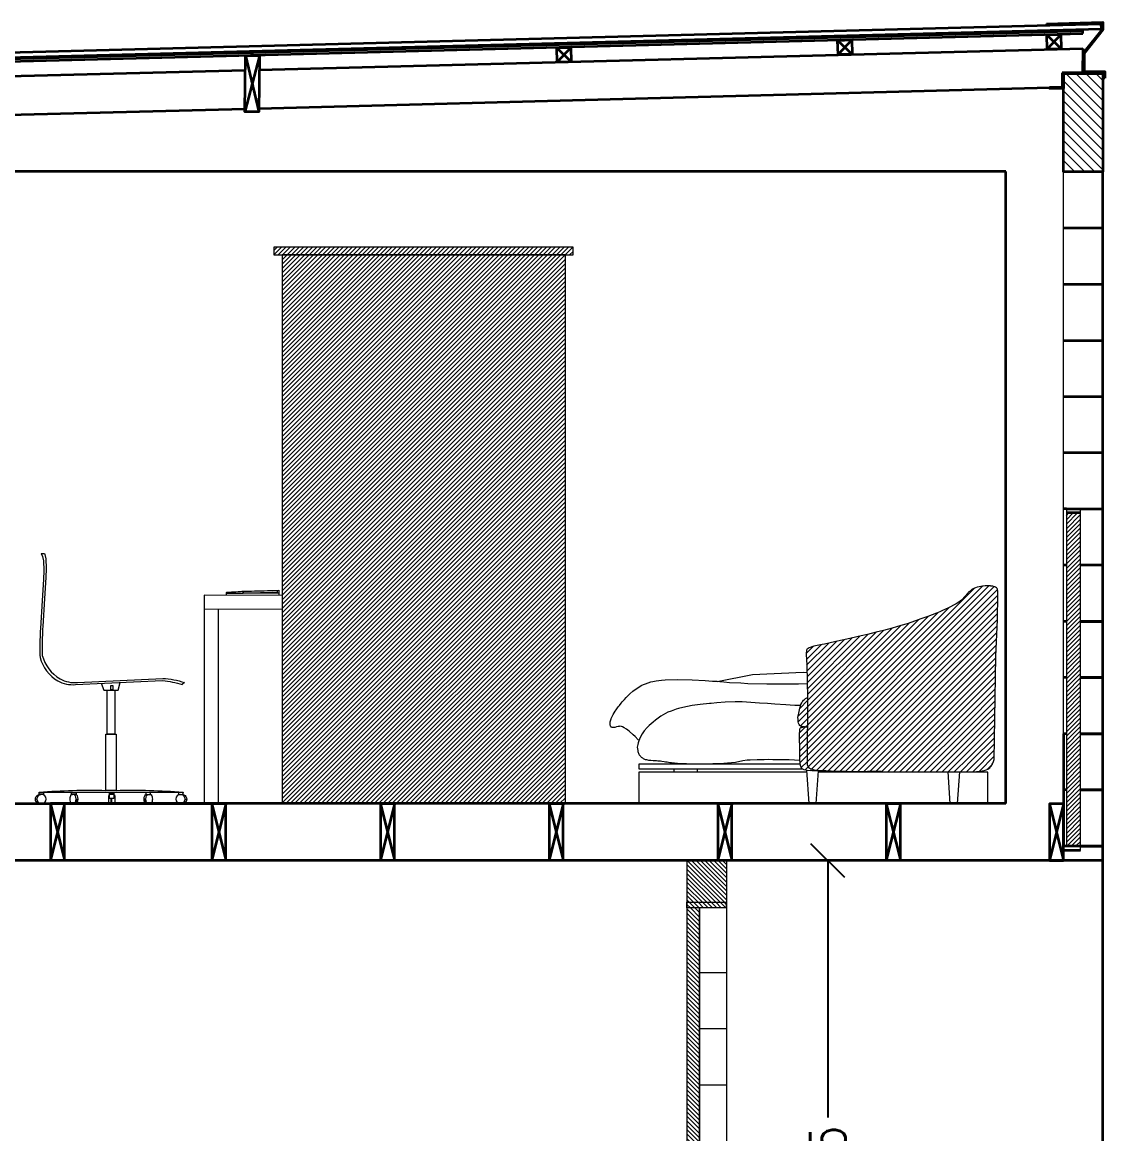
# Model space of a CAD drawing. Header units: metres. Extents: x -90 to 10476, y -9 to 23.
# Drawn here: x -31.748 to -27.895, y 8.623 to 12.58 of the extents above; entities that cross this region are included whole.
import ezdxf

# ---------------------------------------------------------------- set-up
doc = ezdxf.new("R2010")
doc.units = ezdxf.units.M
doc.header["$LTSCALE"] = 5
doc.header["$MEASUREMENT"] = 0
doc.layers.get('0').update_dxf_attribs({"color": 253})
for name, color, linetype, lineweight in [('A-ELEV-MBE1', 7, 'Continuous', 35), ('A-FURN', 253, 'Continuous', 18), ('A-FURN-', 253, 'Continuous', 0), ('A-SECT-MCUT', 7, 'Continuous', 35), ('A-SECT-PATT', 8, 'Continuous', 18)]:
    doc.layers.add(name, color=color, linetype=linetype, lineweight=lineweight)
doc.layers.add('quote', color=3, linetype='Continuous')
doc.styles.add('E-ROMANS', font='romans.shx', dxfattribs={"width": 0.8})
doc.dimstyles.new('E-0100_TICK_12', dxfattribs={"dimscale": 0.001, "dimtxt": 125, "dimasz": 120, "dimexe": 60, "dimexo": 40, "dimgap": 30, "dimtad": 0, "dimzin": 0, "dimdsep": 46, "dimtxsty": 'E-ROMANS', "dimblk": 'OBLIQUE', "dimcen": 60, "dimclrd": 256, "dimclre": 256, "dimclrt": 256, "dimadec": 0, "dimazin": 0, "dimtfac": 1, "dimtmove": 1, "dimatfit": 3, "dimldrblk": 'OPEN90', "dimfxl": 1, "dimtfill": 1, "dimtolj": 1, "dimtzin": 0, "dimlwd": -1, "dimarcsym": 0})
pattern_1 = [(135, (0, -3e-15), (-0.007857724, -0.007857724), [])]

# ---------------------------------------------------------------- blocks, each defined once
blk = doc.blocks.new('A$C12F92421')
for p, q in [((-38.24, 126.55), (-39.68, 126.55)), ((-99.77, 71.22), (-98.8, 70.34)), ((-99.16, 23.23), (-99.16, 24.11)), ((-97.22, 24.11), (-97.22, 23.1)), ((-37.38, 24.11), (-39.32, 24.11)), ((-39.32, 24.11), (-39.32, 23.1)), ((-37.38, 23.23), (-37.38, 24.11)), ((-100.09, 21.25), (-100.71, 21.25)), ((-97.22, 23.28), (-99.16, 23.28)), ((-98.19, 23.28), (-98.76, 23.28)), ((-97.38, 23.28), (-97.95, 23.28)), ((-84.23, 19.22), (-85.01, 19.22)), ((-84.23, 23.28), (-84.8, 23.28)), ((-83.42, 19.22), (-84.23, 19.22)), ((-83.42, 23.28), (-83.98, 23.28)), ((-83.24, 21.25), (-82.43, 21.25)), ((-53.32, 21.25), (-54.13, 21.25)), ((-53.14, 23.28), (-52.57, 23.28)), ((-53.14, 19.22), (-52.32, 19.22)), ((-52.32, 23.28), (-51.76, 23.28)), ((-52.32, 19.22), (-51.54, 19.22)), ((-39.32, 23.28), (-37.38, 23.28)), ((-39.16, 23.28), (-38.59, 23.28)), ((-38.34, 23.28), (-37.78, 23.28)), ((-36.45, 21.25), (-35.83, 21.25))]:
    blk.add_line(p, q)
for points in [[(-39.68, 126.55), (-39.86, 126.21), (-40.25, 124.25), (-40.38, 120.1), (-40.25, 116.35), (-39.7, 107.3), (-38.98, 95.25, -0.008603), (-38.78, 90.46, -0.01359), (-38.79, 82.89, -0.198397), (-46.42, 72.86, -0.083501), (-50.08, 71.47, -0.065658), (-53.93, 71.22), (-90.42, 72.95, 0.081098), (-99.77, 71.22)], [(-38.24, 126.55), (-38.89, 125.34), (-39.27, 123.38), (-39.41, 119.23), (-39.27, 115.48), (-38.72, 106.43), (-38, 94.38, -0.008603), (-37.8, 89.59, -0.01359), (-37.82, 82.02, -0.198397), (-45.44, 71.98, -0.083501), (-49.11, 70.59, -0.065658), (-52.96, 70.34), (-90.38, 72.08, 0.057119), (-98.8, 70.34, 0.028948)]]:
    blk.add_lwpolyline(points, format="xyb")
for points in [[(-64.1, 70.91), (-65.16, 67.98), (-71.29, 67.98), (-72.19, 71.26)], [(-99.16, 23.28), (-98.76, 23.28)], [(-85.2, 23.24), (-85.2, 23.28), (-84.8, 23.28)], [(-69.5, 23.1), (-69.72, 23), (-69.88, 22.35), (-69.88, 20.3), (-69.72, 19.6), (-69.26, 19.38), (-68.83, 19.54), (-68.68, 20.02), (-68.68, 21.5)], [(-67.56, 23.1), (-67.33, 23), (-67.18, 22.35), (-67.17, 20.3), (-67.33, 19.6), (-67.79, 19.38), (-68.22, 19.54), (-68.38, 20.02), (-68.38, 21.5)], [(-51.35, 23.24), (-51.35, 23.28), (-51.76, 23.28)], [(-37.38, 23.28), (-37.78, 23.28)]]:
    blk.add_lwpolyline(points)
for points in [[(-66.6, 67.98), (-69.88, 67.98), (-69.88, 49.03), (-66.6, 49.03)], [(-68.16, 69.98), (-69.1, 69.98), (-69.1, 68.17), (-68.16, 68.17)], [(-66.1, 49.03), (-70.46, 49.03), (-70.46, 24.97), (-66.1, 24.97)], [(-66.1, 49.03), (-66.1, 49.03), (-66.1, 49.11), (-66.1, 49.11)], [(-37.38, 24.27), (-99.16, 24.27), (-99.16, 24.11), (-37.38, 24.11)], [(-85.19, 24.11), (-83.25, 24.11), (-83.25, 23.28), (-85.19, 23.28)], [(-67.57, 24.12), (-69.51, 24.12), (-69.51, 23.29), (-67.57, 23.29)], [(-51.36, 24.11), (-53.3, 24.11), (-53.3, 23.28), (-51.36, 23.28)], [(-67.56, 23.29), (-69.5, 23.29), (-69.5, 21.5), (-67.56, 21.5)]]:
    blk.add_lwpolyline(points, close=True)
for centre in [(-98.06, 21.25), (-38.48, 21.25)]:
    blk.add_circle(centre, 2.03)
for centre, radius, start, end in [((-77.6, -272.33), 297.38, 88.6228, 94.1449), ((-58.95, -272.33), 297.38, 85.8551, 91.3772), ((-98.68, 21.25), 2.03, 81.2448, 278.7552), ((-37.86, 21.25), 2.03, 261.2448, 98.7552)]:
    blk.add_arc(centre, radius, start, end)
for centre, start_param, end_param in [((-85.01, 21.25), 0, 3.141593), ((-84.23, 21.25), 3.141593, 6.283185), ((-83.82, 21.25), 3.141593, 4.712389), ((-83.42, 21.25), 3.141593, 6.283185)]:
    blk.add_ellipse(centre, major_axis=(0, 2.03), ratio=0.488012, start_param=start_param, end_param=end_param)
at = {"extrusion": (0, 0, -1)}
for centre, start_param, end_param in [((-53.14, 21.25), 3.141593, 6.283185), ((-52.73, 21.25), 3.141593, 4.712389), ((-52.32, 21.25), 3.141593, 6.283185), ((-51.54, 21.25), 0, 3.141593)]:
    blk.add_ellipse(centre, major_axis=(0, 2.03), ratio=0.488012, start_param=start_param, end_param=end_param, dxfattribs=at)
blk = doc.blocks.new('A$C23384007')
for points in [[(-30.66, 266.74), (-157.86, 266.74), (-157.86, 263.41), (-30.66, 263.41)], [(-33.9, 263.41), (-154.31, 263.41), (-154.31, 30.26), (-33.9, 30.26)]]:
    blk.add_lwpolyline(points, close=True)
blk = doc.blocks.new('_Oblique')
at = {"color": 0, "linetype": 'ByBlock', "lineweight": -2}
blk.add_line((-0.5, -0.5), (0.5, 0.5), dxfattribs=at)
blk = doc.blocks.new('*D278')
at = {"layer": 'quote', "lineweight": -2, "transparency": 16777216}
for p, q in [((-29.2021, 9.5956), (-28.8209, 9.5956)), ((-29.2021, 7.4472), (-28.8209, 7.4472))]:
    blk.add_line(p, q, dxfattribs=at)
at = {"layer": 'quote', "transparency": 16777216}
for p, q in [((-28.8809, 9.5956), (-28.8809, 8.68)), ((-28.8809, 7.4472), (-28.8809, 8.3628))]:
    blk.add_line(p, q, dxfattribs=at)
at = {"layer": 'quote', "transparency": 16777216, "xscale": 0.12, "yscale": 0.12, "zscale": 0.12}
for p, rotation in [((-28.8809, 9.5956), 90), ((-28.8809, 7.4472), 270)]:
    blk.add_blockref('_Oblique', p, dxfattribs=dict(at, rotation=rotation))
at = {"layer": 'quote', "transparency": 16777216, "insert": (-28.8809, 8.5214), "char_height": 0.125, "attachment_point": 5, "rotation": 90, "style": 'E-ROMANS', "bg_fill": 3, "box_fill_scale": 1.25, "bg_fill_color": 256, "bg_fill_true_color": 13158600, "bg_fill_transparency": 0}
blk.add_mtext('\\A1;215', dxfattribs=at)
blk = doc.blocks.new('_Open90')
at = {"color": 0, "linetype": 'ByBlock', "lineweight": -2}
for p, q in [((-0.5, 0.5), (0, 0)), ((0, 0), (-1, 0)), ((0, 0), (-0.5, -0.5))]:
    blk.add_line(p, q, dxfattribs=at)

msp = doc.modelspace()

# ---------------------------------------------------------------- hatches: boundary and pattern name
at = {"layer": 'A-FURN', "true_color": 0x636466}
h = msp.add_hatch(dxfattribs=at)
h.set_pattern_fill('ANSI31', color=251, scale=0.0035)
h.set_pattern_definition([(45, (0, -3e-15), (-0.007857724, 0.007857724), [])])
h.paths.add_polyline_path([(-29.8148, 11.7515), (-30.8232, 11.7515), (-30.8232, 9.7989), (-29.8148, 9.7989)])
h.paths.add_polyline_path([(-29.7876, 11.7794), (-30.8529, 11.7794), (-30.8529, 11.7515), (-29.7876, 11.7515)])
h = msp.add_hatch(dxfattribs=at)
h.set_pattern_fill('ANSI31', color=251, scale=0.0048)
h.set_pattern_definition([(45, (-0.00109, -0.000904), (-0.010776307, 0.010776307), [])])
h.paths.add_polyline_path([(-28.2832, 10.331), (-28.281, 10.3841), (-28.279, 10.4296), (-28.2774, 10.4672), (-28.2763, 10.4971), (-28.2757, 10.5199), (-28.2755, 10.5368), (-28.2758, 10.5487), (-28.2763, 10.5564), (-28.2772, 10.5612), (-28.2782, 10.5638), (-28.2794, 10.5653), (-28.2807, 10.5665), (-28.282, 10.5675), (-28.2835, 10.5684), (-28.285, 10.5692), (-28.2867, 10.5699), (-28.2885, 10.5706), (-28.2904, 10.5711), (-28.2925, 10.5716), (-28.2947, 10.5721), (-28.2971, 10.5725), (-28.2996, 10.5729), (-28.3022, 10.5731), (-28.3049, 10.5734), (-28.3077, 10.5735), (-28.3106, 10.5736), (-28.3136, 10.5736), (-28.3167, 10.5735), (-28.3198, 10.5734), (-28.3229, 10.5731), (-28.3261, 10.5728), (-28.3293, 10.5724), (-28.3325, 10.572), (-28.3358, 10.5714), (-28.3391, 10.5708), (-28.3423, 10.5702), (-28.3456, 10.5694), (-28.3488, 10.5686), (-28.3519, 10.5677), (-28.355, 10.5667), (-28.358, 10.5656), (-28.3609, 10.5644), (-28.3637, 10.5631), (-28.3664, 10.5617), (-28.3689, 10.5601), (-28.3713, 10.5585), (-28.3736, 10.5567), (-28.3758, 10.5549), (-28.378, 10.5529), (-28.3801, 10.5509), (-28.3821, 10.5487), (-28.3841, 10.5465), (-28.386, 10.5443), (-28.388, 10.542), (-28.3898, 10.5398), (-28.3977, 10.5301), (-28.4024, 10.5251), (-28.4078, 10.5206), (-28.4159, 10.5151), (-28.4246, 10.5099), (-28.4317, 10.506), (-28.4399, 10.5016), (-28.4492, 10.4969), (-28.4597, 10.4918), (-28.4713, 10.4865), (-28.4839, 10.4809), (-28.4976, 10.475), (-28.5124, 10.4691), (-28.5283, 10.463), (-28.5452, 10.4568), (-28.5632, 10.4505), (-28.5823, 10.4441), (-28.6026, 10.4377), (-28.6241, 10.4312), (-28.6468, 10.4247), (-28.6707, 10.4181), (-28.6958, 10.4116), (-28.7217, 10.4051), (-28.7477, 10.3988), (-28.7734, 10.3928), (-28.7981, 10.3871), (-28.8214, 10.3818), (-28.8427, 10.3771), (-28.8615, 10.3731), (-28.8774, 10.3697), (-28.8905, 10.367), (-28.9012, 10.3648), (-28.9098, 10.363), (-28.9167, 10.3616), (-28.9223, 10.3604), (-28.9269, 10.3593), (-28.9308, 10.3583), (-28.9342, 10.3572), (-28.9374, 10.3562), (-28.9403, 10.3551), (-28.9428, 10.354), (-28.9451, 10.3529), (-28.9471, 10.3519), (-28.9489, 10.351), (-28.9504, 10.3502), (-28.9517, 10.3495), (-28.9527, 10.3488), (-28.9536, 10.3482), (-28.9544, 10.3477), (-28.955, 10.3472), (-28.9555, 10.3466), (-28.956, 10.3461), (-28.9564, 10.3454), (-28.9567, 10.3446), (-28.9571, 10.3434), (-28.9574, 10.3416), (-28.9576, 10.3388), (-28.9577, 10.3348), (-28.9577, 10.3293), (-28.9576, 10.322), (-28.9574, 10.3126), (-28.957, 10.301), (-28.9565, 10.2873), (-28.9557, 10.2663), (-28.7842, 10.2574), (-28.6987, 10.2451), (-28.6344, 10.2297), (-28.6262, 10.2226), (-28.6153, 10.222), (-28.6009, 10.2212), (-28.5869, 10.2202), (-28.5732, 10.2191), (-28.5599, 10.2177), (-28.547, 10.2161), (-28.5345, 10.2143), (-28.5224, 10.2122), (-28.5106, 10.2098), (-28.4991, 10.207), (-28.488, 10.2039), (-28.4772, 10.2005), (-28.4667, 10.1966), (-28.4565, 10.1924), (-28.4466, 10.188), (-28.4369, 10.1833), (-28.4274, 10.1783), (-28.4181, 10.1731), (-28.409, 10.1678), (-28.4, 10.1623), (-28.3912, 10.1567), (-28.3826, 10.151), (-28.3743, 10.1452), (-28.3662, 10.1394), (-28.3585, 10.1337), (-28.3512, 10.128), (-28.3443, 10.1223), (-28.3378, 10.1168), (-28.3317, 10.1113), (-28.3261, 10.1059), (-28.3209, 10.1006), (-28.3137, 10.0928), (-28.3055, 10.0826), (-28.2986, 10.0726), (-28.2931, 10.0628), (-28.2888, 10.053), (-28.2883, 10.127), (-28.287, 10.2023), (-28.2852, 10.2704)])
h.paths.add_polyline_path([(-28.5106, 10.2098), (-28.5224, 10.2122), (-28.5345, 10.2143), (-28.547, 10.2161), (-28.5599, 10.2177), (-28.5732, 10.2191), (-28.5869, 10.2202), (-28.6009, 10.2212), (-28.6153, 10.222), (-28.6299, 10.2228), (-28.6447, 10.2234), (-28.6597, 10.224), (-28.6746, 10.2246), (-28.6896, 10.2252), (-28.7044, 10.2258), (-28.7191, 10.2265), (-28.7338, 10.2272), (-28.7486, 10.2279), (-28.7635, 10.2286), (-28.7789, 10.2291), (-28.7947, 10.2295), (-28.811, 10.2297), (-28.8282, 10.2297), (-28.8461, 10.2294), (-28.8648, 10.2289), (-28.8843, 10.2282), (-28.9044, 10.2275), (-28.9252, 10.2267), (-28.9465, 10.226), (-28.9543, 10.2257), (-28.9541, 10.2208), (-28.9536, 10.2031), (-28.9533, 10.1857), (-28.953, 10.1689), (-28.9529, 10.148), (-28.95, 10.148), (-28.9338, 10.1479), (-28.917, 10.1478), (-28.8999, 10.1479), (-28.8825, 10.148), (-28.865, 10.1482), (-28.8474, 10.1483), (-28.8299, 10.1484), (-28.8125, 10.1485), (-28.7953, 10.1485), (-28.7784, 10.1485), (-28.7616, 10.1483), (-28.7451, 10.1482), (-28.729, 10.1479), (-28.7131, 10.1476), (-28.6975, 10.1472), (-28.6822, 10.1467), (-28.6673, 10.1462), (-28.6528, 10.1455), (-28.6385, 10.1447), (-28.6246, 10.1438), (-28.6111, 10.1428), (-28.5979, 10.1416), (-28.585, 10.1403), (-28.5724, 10.1388), (-28.5602, 10.1372), (-28.5483, 10.1354), (-28.5367, 10.1334), (-28.5253, 10.1312), (-28.5141, 10.1288), (-28.5033, 10.1262), (-28.4926, 10.1234), (-28.4821, 10.1203), (-28.4718, 10.1171), (-28.4617, 10.1138), (-28.4518, 10.1105), (-28.4421, 10.1072), (-28.4327, 10.1041), (-28.4234, 10.1012), (-28.4144, 10.0986), (-28.4056, 10.0964), (-28.3971, 10.0944), (-28.3889, 10.0926), (-28.376, 10.0897), (-28.3627, 10.086), (-28.3514, 10.0814), (-28.3418, 10.075), (-28.3353, 10.069), (-28.3312, 10.0648), (-28.3272, 10.0604), (-28.3231, 10.0557), (-28.3189, 10.0508), (-28.3144, 10.0459), (-28.3067, 10.0374), (-28.2992, 10.0283), (-28.2927, 10.0177), (-28.2918, 10.0191), (-28.2904, 10.0214), (-28.2891, 10.024), (-28.2888, 10.0248), (-28.2889, 10.0446), (-28.2888, 10.0525), (-28.2901, 10.0559), (-28.2921, 10.0605), (-28.2944, 10.0652), (-28.2972, 10.0701), (-28.3003, 10.0751), (-28.3037, 10.0801), (-28.3075, 10.0851), (-28.3116, 10.0903), (-28.3161, 10.0954), (-28.3209, 10.1006), (-28.3261, 10.1059), (-28.3317, 10.1113), (-28.3378, 10.1168), (-28.3443, 10.1223), (-28.3512, 10.128), (-28.3585, 10.1337), (-28.3662, 10.1394), (-28.3743, 10.1452), (-28.3826, 10.151), (-28.3912, 10.1567), (-28.4, 10.1623), (-28.409, 10.1678), (-28.4181, 10.1731), (-28.4274, 10.1783), (-28.4369, 10.1833), (-28.4466, 10.188), (-28.4565, 10.1924), (-28.4667, 10.1966), (-28.4772, 10.2005), (-28.488, 10.2039), (-28.4991, 10.207)])
h.paths.add_polyline_path([(-28.6987, 10.2451), (-28.7842, 10.2574), (-28.9557, 10.2663), (-28.9553, 10.2557), (-28.9547, 10.2385), (-28.9543, 10.2257), (-28.9465, 10.226), (-28.9252, 10.2267), (-28.9044, 10.2275), (-28.8843, 10.2282), (-28.8648, 10.2289), (-28.8461, 10.2294), (-28.8282, 10.2297), (-28.811, 10.2297), (-28.7947, 10.2295), (-28.7789, 10.2291), (-28.7635, 10.2286), (-28.7486, 10.2279), (-28.7338, 10.2272), (-28.7191, 10.2265), (-28.7044, 10.2258), (-28.6896, 10.2252), (-28.6746, 10.2246), (-28.6597, 10.224), (-28.6447, 10.2234), (-28.6262, 10.2226), (-28.6344, 10.2297)], flags=17)
h.paths.add_polyline_path([(-28.3231, 10.0557), (-28.3272, 10.0604), (-28.3312, 10.0648), (-28.3353, 10.069), (-28.3395, 10.0729), (-28.344, 10.0765), (-28.3488, 10.0797), (-28.3542, 10.0825), (-28.3601, 10.085), (-28.3666, 10.0871), (-28.3736, 10.089), (-28.381, 10.0908), (-28.3889, 10.0926), (-28.4028, 10.0956), (-28.4144, 10.0986), (-28.4234, 10.1012), (-28.4327, 10.1041), (-28.4421, 10.1072), (-28.4518, 10.1105), (-28.4617, 10.1138), (-28.4718, 10.1171), (-28.4821, 10.1203), (-28.4926, 10.1234), (-28.5033, 10.1262), (-28.5141, 10.1288), (-28.5253, 10.1312), (-28.5367, 10.1334), (-28.5483, 10.1354), (-28.5602, 10.1372), (-28.5724, 10.1388), (-28.585, 10.1403), (-28.5979, 10.1416), (-28.6111, 10.1428), (-28.6246, 10.1438), (-28.6385, 10.1447), (-28.6528, 10.1455), (-28.6673, 10.1462), (-28.6822, 10.1467), (-28.6975, 10.1472), (-28.7131, 10.1476), (-28.729, 10.1479), (-28.7451, 10.1482), (-28.7616, 10.1483), (-28.7784, 10.1485), (-28.7953, 10.1485), (-28.8125, 10.1485), (-28.8299, 10.1484), (-28.8474, 10.1483), (-28.865, 10.1482), (-28.8825, 10.148), (-28.8999, 10.1479), (-28.917, 10.1478), (-28.9338, 10.1479), (-28.9529, 10.148), (-28.953, 10.137), (-28.9531, 10.1215), (-28.9533, 10.1062), (-28.9535, 10.091), (-28.9539, 10.0716), (-28.9541, 10.06), (-28.9544, 10.0441), (-28.9547, 10.028), (-28.9549, 10.0122), (-28.9551, 9.9969), (-28.9552, 9.9824), (-28.9553, 9.9689), (-28.9552, 9.9569), (-28.9549, 9.9465), (-28.9544, 9.938), (-28.9526, 9.9313), (-28.9485, 9.926), (-28.9439, 9.9157), (-28.9317, 9.9156), (-28.9112, 9.9156), (-28.8879, 9.9157), (-28.8564, 9.9147), (-28.8166, 9.9138), (-28.7703, 9.9131), (-28.7194, 9.9125), (-28.6661, 9.9121), (-28.6123, 9.9118), (-28.5603, 9.9115), (-28.5121, 9.9114), (-28.4776, 9.9114), (-28.4775, 9.9113), (-28.4122, 9.9113), (-28.4123, 9.9115), (-28.4069, 9.9115), (-28.3851, 9.9117), (-28.3684, 9.9121), (-28.356, 9.9124), (-28.3468, 9.9129), (-28.34, 9.9136), (-28.3347, 9.9143), (-28.33, 9.9151), (-28.3257, 9.9161), (-28.3219, 9.9171), (-28.3184, 9.9183), (-28.3153, 9.9197), (-28.3124, 9.9211), (-28.3097, 9.9227), (-28.3072, 9.9244), (-28.3049, 9.9263), (-28.3027, 9.9284), (-28.3005, 9.931), (-28.2982, 9.9341), (-28.296, 9.938), (-28.2936, 9.9427), (-28.2912, 9.9483), (-28.2885, 9.9551), (-28.2888, 10.0242), (-28.294, 10.0154), (-28.2941, 10.0158), (-28.2967, 10.0125), (-28.3, 10.0084), (-28.302, 10.006), (-28.3041, 10.0033), (-28.3062, 10.0003), (-28.3085, 9.9969), (-28.3131, 9.9902), (-28.318, 9.9833), (-28.3239, 9.9759), (-28.3306, 9.9698), (-28.3381, 9.9652), (-28.3469, 9.9623), (-28.3575, 9.961), (-28.3673, 9.961), (-28.3745, 9.9613), (-28.3874, 9.9617), (-28.3904, 9.9614), (-28.3822, 9.9616), (-28.3745, 9.9613), (-28.3673, 9.961), (-28.3608, 9.961), (-28.3549, 9.9613), (-28.3496, 9.962), (-28.3447, 9.9631), (-28.3402, 9.9645), (-28.3362, 9.9664), (-28.3324, 9.9687), (-28.3288, 9.9714), (-28.3254, 9.9745), (-28.3222, 9.978), (-28.3192, 9.9817), (-28.3163, 9.9856), (-28.3136, 9.9895), (-28.311, 9.9933), (-28.3058, 10.001), (-28.3013, 10.0068), (-28.2982, 10.0106), (-28.2965, 10.0127), (-28.2948, 10.0148), (-28.2941, 10.0159), (-28.2942, 10.0189), (-28.2956, 10.0224), (-28.2981, 10.0266), (-28.3015, 10.0311), (-28.3055, 10.0359), (-28.3098, 10.0408), (-28.3182, 10.0501)])
h.paths.add_polyline_path([(-28.9533, 10.1062), (-28.9531, 10.1215), (-28.953, 10.137), (-28.9529, 10.148), (-28.9657, 10.1482), (-28.9773, 10.1484), (-28.9778, 10.147), (-28.9787, 10.1445), (-28.9794, 10.1419), (-28.9802, 10.1393), (-28.9809, 10.1365), (-28.9817, 10.1335), (-28.9825, 10.1303), (-28.9833, 10.1269), (-28.9841, 10.1234), (-28.9848, 10.1199), (-28.9855, 10.1164), (-28.9862, 10.113), (-28.9867, 10.1097), (-28.9871, 10.1066), (-28.9873, 10.1038), (-28.9874, 10.1012), (-28.9873, 10.0989), (-28.9872, 10.0966), (-28.987, 10.0945), (-28.9867, 10.0925), (-28.9863, 10.0905), (-28.9858, 10.0885), (-28.9853, 10.0865), (-28.9848, 10.0844), (-28.9841, 10.0824), (-28.9833, 10.0805), (-28.9823, 10.0787), (-28.981, 10.0771), (-28.9795, 10.0756), (-28.9776, 10.0744), (-28.9755, 10.0735), (-28.9731, 10.0727), (-28.9707, 10.0722), (-28.9684, 10.0719), (-28.9663, 10.0717), (-28.9647, 10.0716), (-28.9636, 10.0715), (-28.9632, 10.0715), (-28.9539, 10.0716), (-28.9538, 10.0756), (-28.9535, 10.091)])
h.paths.add_polyline_path([(-28.9544, 10.0441), (-28.9541, 10.06), (-28.9539, 10.0716), (-28.9636, 10.0715), (-28.9647, 10.0715), (-28.9663, 10.0714), (-28.9683, 10.0712), (-28.9705, 10.0709), (-28.9728, 10.0705), (-28.9749, 10.0699), (-28.9768, 10.0691), (-28.9783, 10.068), (-28.9794, 10.0665), (-28.9802, 10.0643), (-28.9808, 10.0613), (-28.9811, 10.0573), (-28.9813, 10.052), (-28.9813, 10.0453), (-28.9813, 10.0369), (-28.9813, 10.0267), (-28.9813, 10.0152), (-28.9812, 10.0028), (-28.9811, 9.9898), (-28.9809, 9.9769), (-28.9805, 9.9645), (-28.9801, 9.9542), (-28.9551, 9.9527), (-28.9552, 9.9569), (-28.9553, 9.9689), (-28.9552, 9.9824), (-28.9551, 9.9969), (-28.9549, 10.0122), (-28.9547, 10.028)])
h.paths.add_polyline_path([(-28.9551, 9.9527), (-28.9801, 9.9542), (-28.9801, 9.9529), (-28.9794, 9.9428), (-28.979, 9.939), (-28.9544, 9.939), (-28.9549, 9.9465)])
h.paths.add_polyline_path([(-28.9526, 9.9313), (-28.9546, 9.939), (-28.979, 9.939), (-28.9785, 9.9344), (-28.9764, 9.9277), (-28.9649, 9.9191), (-28.9349, 9.9191), (-28.9485, 9.926)])
h.paths.add_polyline_path([(-28.953, 10.1689), (-28.9531, 10.1763), (-28.9558, 10.1751), (-28.9604, 10.1722), (-28.9643, 10.1693), (-28.9673, 10.1663), (-28.9698, 10.1633), (-28.9718, 10.1604), (-28.9734, 10.1575), (-28.9747, 10.1548), (-28.9759, 10.1521), (-28.9769, 10.1495), (-28.9773, 10.1484), (-28.9657, 10.1482), (-28.9529, 10.148), (-28.9529, 10.1527)])
h = msp.add_hatch(dxfattribs=at)
h.set_pattern_fill('ANSI31', color=251, scale=0.0035, angle=90)
h.set_pattern_definition(pattern_1)
h.paths.add_polyline_path([(-29.2421, 9.5956), (-29.3828, 9.5956), (-29.3828, 9.4472), (-29.2421, 9.4472)])
h.paths.add_polyline_path([(-29.2421, 7.4472), (-29.3829, 7.4472), (-29.3828, 9.4272), (-29.3378, 9.4272), (-29.3379, 7.4672), (-29.2421, 7.4672)])
h = msp.add_hatch(dxfattribs=at)
h.set_pattern_fill('ANSI31', color=251, scale=0.0035, angle=90)
h.set_pattern_definition(pattern_1)
h.paths.add_polyline_path([(-29.2422, 9.4472), (-29.3828, 9.4472), (-29.3828, 9.4272), (-29.3378, 9.4272), (-29.2422, 9.4272)])
at = {"layer": 'A-SECT-PATT'}
h = msp.add_hatch(dxfattribs=at)
h.set_pattern_fill('ANSI31', color=256, scale=0.2, angle=90, style=0)
h.set_pattern_definition([(135, (-41.889796, 1.858333), (-0.01767767, -0.01767767), [])])
h.paths.add_polyline_path([(-28.0421, 12.3972), (-28.0421, 12.0534), (-27.9021, 12.0534), (-27.9021, 12.3972)])
h.paths.add_polyline_path([(-28.0421, 12.0534), (-28.0421, 12.0472), (-27.9021, 12.0472), (-27.9021, 12.0534)])
h = msp.add_hatch(dxfattribs=at)
h.set_pattern_fill('ANSI31', color=256, scale=0.0035, angle=90, style=0)
h.set_pattern_definition([(45, (-52.196736, -16.357788), (-0.007857724, 0.007857724), [])])
h.paths.add_polyline_path([(-27.9821, 10.8329), (-28.0321, 10.8331), (-28.0321, 9.6481), (-27.9821, 9.6481)])

# ---------------------------------------------------------------- linework, layer by layer
at = {"layer": 'A-ELEV-MBE1'}
for p, q in [((-33.9595, 12.4163), (-27.909, 12.5735)), ((-33.9591, 12.3983), (-27.9086, 12.5555)), ((-28.1031, 12.574), (-28.1031, 12.571)), ((-27.909, 12.5735), (-27.9086, 12.5555)), ((-30.9042, 12.4097), (-27.9736, 12.4857)), ((-32.4498, 12.3707), (-30.9543, 12.4095)), ((-27.9745, 12.399), (-28.0474, 12.399)), ((-28.0474, 12.399), (-28.0471, 12.349)), ((-28.0421, 12.3937), (-28.0451, 12.3937)), ((-30.9054, 12.273), (-28.0471, 12.349)), ((-28.0921, 12.3467), (-28.0921, 12.3437)), ((-27.8955, 12.3807), (-27.8985, 12.3807)), ((-32.4462, 12.233), (-30.9554, 12.2717)), ((-31.6475, 12.048), (-32.4475, 12.048)), ((-28.2475, 12.048), (-31.6475, 12.048)), ((-27.9021, 12.0472), (-28.0421, 12.0472)), ((-27.9021, 7.4505), (-27.9021, 12.047)), ((-27.9021, 11.8472), (-28.0421, 11.8472)), ((-28.0421, 11.6472), (-27.9021, 11.6472)), ((-28.0421, 11.4472), (-27.9021, 11.4472)), ((-28.0421, 11.2472), (-27.9021, 11.2472)), ((-27.9021, 11.0472), (-28.0421, 11.0472)), ((-28.0321, 10.8471), (-28.0421, 10.8471)), ((-28.0321, 10.8471), (-27.9021, 10.8471)), ((-27.9821, 10.8329), (-28.0321, 10.8329)), ((-28.0321, 10.6471), (-28.0421, 10.6471)), ((-27.9021, 10.6472), (-27.9821, 10.6472)), ((-28.0321, 10.4471), (-28.0421, 10.4471)), ((-27.9821, 10.4472), (-27.9021, 10.4472)), ((-27.9021, 10.4472), (-27.9821, 10.4472)), ((-28.0321, 10.2471), (-28.0421, 10.2471)), ((-27.9821, 10.2472), (-27.9021, 10.2472)), ((-27.9021, 10.2472), (-27.9821, 10.2472)), ((-28.0421, 10.0472), (-28.0421, 9.8472)), ((-28.0321, 10.0472), (-28.0421, 10.0472)), ((-27.9021, 10.0472), (-27.9821, 10.0472)), ((-27.9821, 10.0472), (-27.9021, 10.0472)), ((-28.0421, 9.8472), (-28.0421, 9.6472)), ((-28.0321, 9.8472), (-28.0421, 9.8472)), ((-27.9821, 9.8472), (-27.9021, 9.8472)), ((-27.9021, 9.8472), (-27.9821, 9.8472)), ((-31.6475, 9.7972), (-32.3975, 9.7972)), ((-31.6478, 9.7985), (-31.0478, 9.7985)), ((-28.2475, 9.7985), (-31.6475, 9.7985)), ((-28.0321, 9.6472), (-28.0421, 9.6472)), ((-27.9821, 9.6322), (-28.0421, 9.6322)), ((-27.9821, 9.6472), (-28.0321, 9.6472)), ((-27.9021, 9.6472), (-27.9821, 9.6472)), ((-27.9821, 9.6472), (-27.9021, 9.6472)), ((-27.9021, 9.5956), (-33.9424, 9.5956)), ((-28.0421, 9.5956), (-28.0421, 9.5956))]:
    msp.add_line(p, q, dxfattribs=at)
for points in [[(-28.1031, 12.574), (-27.9022, 12.5796), (-27.9022, 12.5524), (-27.9689, 12.468), (-27.9689, 12.4037), (-27.8955, 12.4037), (-27.8955, 12.3807)], [(-28.1031, 12.571), (-27.9052, 12.5765), (-27.9052, 12.5534), (-27.9719, 12.469), (-27.9719, 12.4007), (-27.8985, 12.4007), (-27.8985, 12.3807)], [(-27.9736, 12.4857), (-27.9745, 12.399)], [(-28.0421, 12.3937), (-28.0421, 12.3437), (-28.0921, 12.3437), (-28.0921, 12.3437)], [(-28.0451, 12.3937), (-28.0451, 12.3467), (-28.0921, 12.3467)], [(-28.2475, 9.7985), (-28.2475, 12.048)]]:
    msp.add_lwpolyline(points, dxfattribs=at)
at = {"layer": 'A-FURN'}
for p, q in [((-28.0421, 10.0472), (-28.0421, 12.0472)), ((-28.0321, 10.8471), (-28.0321, 9.6472)), ((-27.9821, 9.6322), (-27.9821, 10.8471)), ((-28.3637, 10.5631), (-28.367, 10.5611)), ((-28.3609, 10.5644), (-28.3637, 10.5631)), ((-28.3589, 10.5653), (-28.3609, 10.5644)), ((-28.355, 10.5667), (-28.3589, 10.5653)), ((-28.3492, 10.5686), (-28.355, 10.5667)), ((-28.3423, 10.5702), (-28.3492, 10.5686)), ((-28.3309, 10.5722), (-28.3423, 10.5702)), ((-28.3277, 10.5726), (-28.3309, 10.5722)), ((-28.3213, 10.5733), (-28.3277, 10.5726)), ((-28.3198, 10.5734), (-28.3213, 10.5733)), ((-28.3167, 10.5735), (-28.3198, 10.5734)), ((-28.3121, 10.5736), (-28.3167, 10.5735)), ((-28.3077, 10.5735), (-28.3121, 10.5736)), ((-28.3022, 10.5731), (-28.3077, 10.5735)), ((-28.3009, 10.573), (-28.3022, 10.5731)), ((-28.2983, 10.5727), (-28.3009, 10.573)), ((-28.2936, 10.5719), (-28.2983, 10.5727)), ((-28.2915, 10.5714), (-28.2936, 10.5719)), ((-28.2885, 10.5706), (-28.2915, 10.5714)), ((-28.2867, 10.5699), (-28.2885, 10.5706)), ((-28.2843, 10.5688), (-28.2867, 10.5699)), ((-28.2813, 10.567), (-28.2843, 10.5688)), ((-28.28, 10.5659), (-28.2813, 10.567)), ((-28.2785, 10.5645), (-28.28, 10.5659)), ((-28.2772, 10.5612), (-28.2785, 10.5645)), ((-31.1, 10.54), (-31.1, 9.8)), ((-28.4025, 10.5252), (-28.405, 10.5229)), ((-28.3993, 10.5284), (-28.4025, 10.5252)), ((-28.3965, 10.5317), (-28.3993, 10.5284)), ((-28.3942, 10.5343), (-28.3965, 10.5317)), ((-28.3918, 10.5373), (-28.3942, 10.5343)), ((-28.3889, 10.5408), (-28.3918, 10.5373)), ((-28.387, 10.5433), (-28.3889, 10.5408)), ((-28.3841, 10.5465), (-28.387, 10.5433)), ((-28.3831, 10.5476), (-28.3841, 10.5465)), ((-28.3817, 10.5494), (-28.3831, 10.5476)), ((-28.3805, 10.5506), (-28.3817, 10.5494)), ((-28.379, 10.5519), (-28.3805, 10.5506)), ((-28.375, 10.5552), (-28.379, 10.5519)), ((-28.3691, 10.5601), (-28.375, 10.5552)), ((-28.367, 10.5611), (-28.3691, 10.5601)), ((-28.2777, 10.4534), (-28.2756, 10.5427)), ((-28.2764, 10.5533), (-28.2772, 10.5612)), ((-28.2756, 10.5427), (-28.2764, 10.5533)), ((-31.05, 10.49), (-31.05, 9.8)), ((-28.4728, 10.4853), (-28.4819, 10.4814)), ((-28.4545, 10.4944), (-28.4728, 10.4853)), ((-28.4446, 10.4993), (-28.4545, 10.4944)), ((-28.4337, 10.5046), (-28.4446, 10.4993)), ((-28.4246, 10.5099), (-28.4337, 10.5046)), ((-28.4187, 10.5134), (-28.4246, 10.5099)), ((-28.4137, 10.5165), (-28.4187, 10.5134)), ((-28.4097, 10.5193), (-28.4137, 10.5165)), ((-28.405, 10.5229), (-28.4097, 10.5193)), ((-28.5503, 10.4556), (-28.5823, 10.4441)), ((-28.5248, 10.4645), (-28.5503, 10.4556)), ((-28.4941, 10.4763), (-28.5248, 10.4645)), ((-28.4819, 10.4814), (-28.4941, 10.4763)), ((-28.2835, 10.3226), (-28.2777, 10.4534)), ((-31.1, 10.43), (-31.1, 10.42)), ((-28.7088, 10.4083), (-28.7395, 10.4005)), ((-28.6833, 10.4148), (-28.7088, 10.4083)), ((-28.6515, 10.423), (-28.6833, 10.4148)), ((-28.6214, 10.4321), (-28.6515, 10.423)), ((-28.5989, 10.4389), (-28.6214, 10.4321)), ((-28.5823, 10.4441), (-28.5989, 10.4389)), ((-28.8924, 10.3665), (-28.9012, 10.3648)), ((-28.8774, 10.3697), (-28.8924, 10.3665)), ((-28.8524, 10.3751), (-28.8774, 10.3697)), ((-28.8239, 10.3813), (-28.8524, 10.3751)), ((-28.7981, 10.3871), (-28.8239, 10.3813)), ((-28.7626, 10.3953), (-28.7981, 10.3871)), ((-28.7395, 10.4005), (-28.7626, 10.3953)), ((-28.9576, 10.3368), (-28.9577, 10.3303)), ((-28.9577, 10.3303), (-28.9562, 10.2914)), ((-28.9574, 10.3416), (-28.9576, 10.3368)), ((-28.9571, 10.3434), (-28.9574, 10.3416)), ((-28.9567, 10.3446), (-28.9571, 10.3434)), ((-28.9555, 10.3466), (-28.9567, 10.3446)), ((-28.9544, 10.3477), (-28.9555, 10.3466)), ((-28.9471, 10.3524), (-28.9544, 10.3477)), ((-28.9308, 10.3583), (-28.9471, 10.3524)), ((-28.9133, 10.3623), (-28.9308, 10.3583)), ((-28.9012, 10.3648), (-28.9133, 10.3623)), ((-28.9562, 10.2914), (-28.9531, 10.1763)), ((-28.2885, 9.9551), (-28.2835, 10.3226)), ((-29.2749, 10.2332), (-29.1488, 10.2583)), ((-29.1488, 10.2583), (-28.9682, 10.266)), ((-28.9682, 10.266), (-28.9546, 10.2653)), ((-29.5752, 10.1982), (-29.5634, 10.2072)), ((-29.5634, 10.2072), (-29.5541, 10.213)), ((-29.5541, 10.213), (-29.5447, 10.2189)), ((-29.5447, 10.2189), (-29.5366, 10.2224)), ((-29.5366, 10.2224), (-29.5304, 10.2251)), ((-29.5304, 10.2251), (-29.5199, 10.2284)), ((-29.5199, 10.2284), (-29.5111, 10.2317)), ((-29.5111, 10.2317), (-29.5043, 10.2334)), ((-29.5043, 10.2334), (-29.4922, 10.2353)), ((-29.4922, 10.2353), (-29.4828, 10.2371)), ((-29.4828, 10.2371), (-29.4726, 10.2382)), ((-29.4726, 10.2382), (-29.4593, 10.2393)), ((-29.4593, 10.2393), (-29.4151, 10.2402)), ((-29.4151, 10.2402), (-29.364, 10.2389)), ((-29.364, 10.2389), (-29.3174, 10.2363)), ((-29.3174, 10.2363), (-29.2914, 10.2348)), ((-29.2914, 10.2348), (-29.2749, 10.2338)), ((-29.2749, 10.2338), (-29.2647, 10.2329)), ((-29.2647, 10.2329), (-29.2508, 10.2316)), ((-29.2508, 10.2316), (-29.2311, 10.2299)), ((-29.2311, 10.2299), (-29.1908, 10.2278)), ((-29.1908, 10.2278), (-29.1661, 10.2263)), ((-29.1661, 10.2263), (-29.0977, 10.2244)), ((-29.0977, 10.2244), (-28.9859, 10.2244)), ((-28.9859, 10.2244), (-28.9532, 10.2255)), ((-29.6125, 10.161), (-29.605, 10.1693)), ((-29.605, 10.1693), (-29.5992, 10.1757)), ((-29.5992, 10.1757), (-29.5954, 10.18)), ((-29.5954, 10.18), (-29.585, 10.1898)), ((-29.585, 10.1898), (-29.5752, 10.1982)), ((-28.9673, 10.1663), (-28.9643, 10.1693)), ((-28.9643, 10.1693), (-28.9604, 10.1722)), ((-28.9604, 10.1722), (-28.9576, 10.1739)), ((-28.9576, 10.1739), (-28.9558, 10.1751)), ((-28.9558, 10.1751), (-28.9531, 10.1763)), ((-28.9531, 10.1763), (-28.955, 9.9517)), ((-29.6377, 10.1275), (-29.6345, 10.1323)), ((-29.6345, 10.1323), (-29.6318, 10.1362)), ((-29.6318, 10.1362), (-29.6273, 10.1429)), ((-29.6273, 10.1429), (-29.6229, 10.148)), ((-29.6229, 10.148), (-29.6166, 10.1561)), ((-29.6166, 10.1561), (-29.6125, 10.161)), ((-29.4382, 10.1281), (-29.4503, 10.1238)), ((-29.421, 10.1341), (-29.4382, 10.1281)), ((-29.4118, 10.1369), (-29.421, 10.1341)), ((-29.3971, 10.1405), (-29.4118, 10.1369)), ((-29.3639, 10.1476), (-29.3971, 10.1405)), ((-29.3347, 10.151), (-29.3639, 10.1476)), ((-29.3024, 10.1548), (-29.3347, 10.151)), ((-29.2959, 10.1554), (-29.3024, 10.1548)), ((-29.2765, 10.1573), (-29.2959, 10.1554)), ((-29.246, 10.1596), (-29.2765, 10.1573)), ((-29.2111, 10.161), (-29.246, 10.1596)), ((-29.1858, 10.1607), (-29.2111, 10.161)), ((-29.155, 10.1589), (-29.1858, 10.1607)), ((-29.1241, 10.1566), (-29.155, 10.1589)), ((-29.0959, 10.1544), (-29.1241, 10.1566)), ((-29.0701, 10.1526), (-29.0959, 10.1544)), ((-29.0309, 10.1497), (-29.0701, 10.1526)), ((-29.0154, 10.149), (-29.0309, 10.1497)), ((-28.9981, 10.1482), (-29.0154, 10.149)), ((-28.9851, 10.1478), (-28.9981, 10.1482)), ((-28.9768, 10.1476), (-28.9851, 10.1478)), ((-28.9832, 10.1261), (-28.9806, 10.1379)), ((-28.9806, 10.1379), (-28.9782, 10.1458)), ((-28.9782, 10.1458), (-28.9767, 10.151)), ((-28.9767, 10.151), (-28.9734, 10.1575)), ((-28.9734, 10.1575), (-28.9718, 10.1604)), ((-28.9718, 10.1604), (-28.9698, 10.1633)), ((-28.9698, 10.1633), (-28.9673, 10.1663)), ((-29.6556, 10.0865), (-29.6551, 10.09)), ((-29.6551, 10.09), (-29.6542, 10.0937)), ((-29.6542, 10.0937), (-29.6536, 10.0966)), ((-29.6536, 10.0966), (-29.6522, 10.0999)), ((-29.6522, 10.0999), (-29.6514, 10.1019)), ((-29.6514, 10.1019), (-29.6496, 10.1064)), ((-29.6496, 10.1064), (-29.6471, 10.1115)), ((-29.6471, 10.1115), (-29.6448, 10.1162)), ((-29.6448, 10.1162), (-29.6413, 10.1219)), ((-29.6413, 10.1219), (-29.6377, 10.1275)), ((-29.5028, 10.0888), (-29.5165, 10.0765)), ((-29.494, 10.0959), (-29.5028, 10.0888)), ((-29.4846, 10.1028), (-29.494, 10.0959)), ((-29.4748, 10.1093), (-29.4846, 10.1028)), ((-29.4503, 10.1238), (-29.4748, 10.1093)), ((-28.9872, 10.1044), (-28.9864, 10.1113)), ((-28.9871, 10.0995), (-28.9872, 10.1044)), ((-28.9871, 10.0953), (-28.9871, 10.0995)), ((-28.986, 10.0895), (-28.9871, 10.0953)), ((-28.9864, 10.1113), (-28.9845, 10.1204)), ((-28.9851, 10.0854), (-28.986, 10.0895)), ((-28.9845, 10.1204), (-28.9832, 10.1261)), ((-29.6559, 10.0834), (-29.6556, 10.0865)), ((-29.6558, 10.0809), (-29.6559, 10.0834)), ((-29.6557, 10.0805), (-29.6558, 10.0809)), ((-29.6553, 10.0779), (-29.6557, 10.0805)), ((-29.6547, 10.0757), (-29.6553, 10.0779)), ((-29.6538, 10.0738), (-29.6547, 10.0757)), ((-29.6526, 10.0722), (-29.6538, 10.0738)), ((-29.6514, 10.071), (-29.6526, 10.0722)), ((-29.6497, 10.07), (-29.6514, 10.071)), ((-29.648, 10.0694), (-29.6497, 10.07)), ((-29.6461, 10.0691), (-29.648, 10.0694)), ((-29.644, 10.0691), (-29.6461, 10.0691)), ((-29.6416, 10.0693), (-29.644, 10.0691)), ((-29.639, 10.0698), (-29.6416, 10.0693)), ((-29.633, 10.0713), (-29.639, 10.0698)), ((-29.6276, 10.0728), (-29.633, 10.0713)), ((-29.6234, 10.0735), (-29.6276, 10.0728)), ((-29.6211, 10.0737), (-29.6234, 10.0735)), ((-29.6153, 10.0729), (-29.6211, 10.0737)), ((-29.6211, 10.0737), (-29.6211, 10.0737)), ((-29.6117, 10.0715), (-29.6153, 10.0729)), ((-29.6057, 10.0685), (-29.6117, 10.0715)), ((-29.5976, 10.0638), (-29.6057, 10.0685)), ((-29.5874, 10.0561), (-29.5976, 10.0638)), ((-29.5732, 10.0434), (-29.5874, 10.0561)), ((-29.5346, 10.0578), (-29.5418, 10.0463)), ((-29.5238, 10.0689), (-29.5346, 10.0578)), ((-29.5165, 10.0765), (-29.5238, 10.0689)), ((-28.9833, 10.0805), (-28.9851, 10.0854)), ((-28.981, 10.0771), (-28.9833, 10.0805)), ((-28.9813, 10.0486), (-28.9811, 10.0564)), ((-28.9807, 9.9787), (-28.9813, 10.0486)), ((-28.9811, 10.0564), (-28.9808, 10.0613)), ((-28.9795, 10.0752), (-28.981, 10.0771)), ((-28.9808, 10.0613), (-28.9802, 10.0643)), ((-28.9802, 10.0643), (-28.9794, 10.0665)), ((-28.9776, 10.0744), (-28.9795, 10.0752)), ((-28.9794, 10.0665), (-28.9783, 10.068)), ((-28.9783, 10.068), (-28.9768, 10.0691)), ((-28.9755, 10.0735), (-28.9776, 10.0744)), ((-28.9768, 10.0691), (-28.9749, 10.0699)), ((-28.9731, 10.0727), (-28.9755, 10.0735)), ((-28.9749, 10.0699), (-28.9728, 10.0705)), ((-28.9719, 10.0725), (-28.9731, 10.0727)), ((-28.9728, 10.0705), (-28.9705, 10.0709)), ((-28.9695, 10.0721), (-28.9719, 10.0725)), ((-28.9705, 10.0709), (-28.9673, 10.0713)), ((-28.9663, 10.0717), (-28.9695, 10.0721)), ((-28.9673, 10.0713), (-28.9647, 10.0716)), ((-28.9634, 10.0715), (-28.9663, 10.0717)), ((-28.9647, 10.0716), (-28.9585, 10.0716)), ((-28.9585, 10.0716), (-28.9539, 10.0715)), ((-29.5669, 10.0371), (-29.5732, 10.0434)), ((-29.5559, 10.026), (-29.5669, 10.0371)), ((-29.556, 10.0152), (-29.5574, 10.0085)), ((-29.5501, 10.0316), (-29.556, 10.0152)), ((-29.5531, 10.0245), (-29.5559, 10.026)), ((-29.5418, 10.0463), (-29.5501, 10.0316)), ((-29.5574, 10.0085), (-29.5592, 9.9999)), ((-29.5592, 9.9999), (-29.5575, 9.9881)), ((-29.5575, 9.9881), (-29.557, 9.9855)), ((-29.557, 9.9855), (-29.5567, 9.9844)), ((-29.5567, 9.9844), (-29.5555, 9.9801)), ((-29.5555, 9.9801), (-29.5546, 9.9777)), ((-29.5546, 9.9777), (-29.5533, 9.9749)), ((-29.5533, 9.9749), (-29.5523, 9.9727)), ((-29.5523, 9.9727), (-29.5509, 9.9709)), ((-29.5509, 9.9709), (-29.5504, 9.9702)), ((-29.5504, 9.9702), (-29.548, 9.9672)), ((-28.9806, 9.9725), (-28.9807, 9.9787)), ((-28.9801, 9.9539), (-28.9806, 9.9725)), ((-29.548, 9.9672), (-29.5467, 9.9656)), ((-29.5467, 9.9656), (-29.5447, 9.964)), ((-29.5447, 9.964), (-29.5405, 9.9609)), ((-29.5405, 9.9609), (-29.5386, 9.9596)), ((-29.5386, 9.9596), (-29.5356, 9.9583)), ((-29.5356, 9.9583), (-29.5312, 9.9561)), ((-29.5312, 9.9561), (-29.5257, 9.955)), ((-29.5257, 9.955), (-29.5193, 9.9537)), ((-29.5193, 9.9537), (-29.5157, 9.9533)), ((-29.5157, 9.9533), (-29.5143, 9.9531)), ((-29.5143, 9.9531), (-29.5104, 9.9527)), ((-29.5104, 9.9527), (-29.5024, 9.9521)), ((-29.5024, 9.9521), (-29.4944, 9.9515)), ((-29.4944, 9.9515), (-29.4904, 9.9514)), ((-29.4904, 9.9514), (-29.4857, 9.9511)), ((-29.4857, 9.9511), (-29.4813, 9.9508)), ((-29.4813, 9.9508), (-29.4763, 9.9504)), ((-29.4763, 9.9504), (-29.4715, 9.9497)), ((-29.4715, 9.9497), (-29.4638, 9.9485)), ((-29.4638, 9.9485), (-29.4584, 9.9476)), ((-29.4584, 9.9476), (-29.4531, 9.9467)), ((-29.4531, 9.9467), (-29.4484, 9.9459)), ((-29.4484, 9.9459), (-29.4434, 9.9451)), ((-29.4434, 9.9451), (-29.4377, 9.9444)), ((-29.4377, 9.9444), (-29.4326, 9.9438)), ((-29.4326, 9.9438), (-29.427, 9.9433)), ((-29.427, 9.9433), (-29.4204, 9.9428)), ((-29.4204, 9.9428), (-29.4155, 9.9422)), ((-29.4155, 9.9422), (-29.4075, 9.9418)), ((-29.4075, 9.9418), (-29.4007, 9.9414)), ((-29.4007, 9.9414), (-29.3939, 9.9411)), ((-29.3939, 9.9411), (-29.3836, 9.9408)), ((-29.3836, 9.9408), (-29.3725, 9.9405)), ((-29.3725, 9.9405), (-29.3384, 9.9403)), ((-29.3384, 9.9403), (-29.3078, 9.9406)), ((-29.3078, 9.9406), (-29.2906, 9.9408)), ((-29.2906, 9.9408), (-29.2651, 9.9411)), ((-29.2651, 9.9411), (-29.2378, 9.9432)), ((-29.2378, 9.9432), (-29.209, 9.9466)), ((-29.209, 9.9466), (-29.1837, 9.9517)), ((-29.1837, 9.9517), (-29.1685, 9.9539)), ((-29.1685, 9.9539), (-29.1574, 9.9549)), ((-29.1574, 9.9549), (-29.1326, 9.9559)), ((-29.1326, 9.9559), (-29.1078, 9.9561)), ((-29.1078, 9.9561), (-29.0924, 9.9562)), ((-29.0924, 9.9562), (-29.0769, 9.9561)), ((-29.0769, 9.9561), (-29.0403, 9.9557)), ((-29.0403, 9.9557), (-29.0272, 9.9555)), ((-29.0272, 9.9555), (-29.0186, 9.9554)), ((-29.0186, 9.9554), (-28.9802, 9.9532)), ((-28.9802, 9.9532), (-28.9801, 9.9532)), ((-28.9794, 9.9428), (-28.9801, 9.9539)), ((-28.9785, 9.9344), (-28.9794, 9.9428)), ((-28.9764, 9.9277), (-28.9785, 9.9344)), ((-28.955, 9.9517), (-28.9544, 9.938)), ((-28.9544, 9.938), (-28.9526, 9.9313)), ((-28.9526, 9.9313), (-28.9485, 9.926)), ((-28.3027, 9.9284), (-28.3005, 9.931)), ((-28.3005, 9.931), (-28.2984, 9.9334)), ((-28.2984, 9.9334), (-28.2958, 9.9387)), ((-28.2958, 9.9387), (-28.2941, 9.9419)), ((-28.2941, 9.9419), (-28.2912, 9.9483)), ((-28.2912, 9.9483), (-28.2885, 9.9551)), ((-29.4291, 9.9222), (-29.4291, 9.9107)), ((-29.3462, 9.9222), (-29.3462, 9.9107)), ((-28.9723, 9.9226), (-28.9764, 9.9277)), ((-28.9652, 9.919), (-28.9723, 9.9226)), ((-28.9542, 9.9166), (-28.9652, 9.919)), ((-28.9572, 9.9172), (-28.9491, 9.7991)), ((-28.9382, 9.9153), (-28.9542, 9.9166)), ((-28.9485, 9.926), (-28.9411, 9.9221)), ((-28.9411, 9.9221), (-28.9351, 9.9206)), ((-28.9164, 9.9151), (-28.9382, 9.9153)), ((-28.9351, 9.9206), (-28.9292, 9.9192)), ((-28.9292, 9.9192), (-28.9193, 9.918)), ((-28.922, 9.7991), (-28.9139, 9.9152)), ((-28.9193, 9.918), (-28.9112, 9.9156)), ((-28.9022, 9.9154), (-28.9164, 9.9151)), ((-28.8879, 9.9157), (-28.9022, 9.9154)), ((-28.8894, 9.9158), (-28.8695, 9.9152)), ((-28.8695, 9.9152), (-28.8166, 9.9138)), ((-28.8166, 9.9138), (-28.7546, 9.9129)), ((-28.7546, 9.9129), (-28.6927, 9.9123)), ((-28.741, 9.9123), (-28.5362, 9.9115)), ((-28.6916, 9.9132), (-28.7399, 9.9132)), ((-28.5362, 9.9115), (-28.4579, 9.9112)), ((-28.4852, 9.9114), (-28.4852, 9.9098)), ((-28.4579, 9.9112), (-28.4118, 9.9115)), ((-28.4545, 9.9114), (-28.4468, 9.7991)), ((-28.4199, 9.9115), (-28.4199, 9.9098)), ((-28.4196, 9.7991), (-28.4118, 9.9115)), ((-28.4118, 9.9115), (-28.3873, 9.9117)), ((-28.3873, 9.9117), (-28.3622, 9.9122)), ((-28.3622, 9.9122), (-28.3514, 9.9127)), ((-28.3514, 9.9127), (-28.3424, 9.9131)), ((-28.3424, 9.9131), (-28.3323, 9.9147)), ((-28.3323, 9.9147), (-28.3251, 9.9159)), ((-28.3251, 9.9159), (-28.318, 9.9188)), ((-28.318, 9.9188), (-28.3117, 9.9215)), ((-28.3117, 9.9215), (-28.3085, 9.9236)), ((-28.3085, 9.9236), (-28.3049, 9.9263)), ((-28.3049, 9.9263), (-28.3027, 9.9284)), ((-28.9491, 9.7991), (-28.922, 9.7991)), ((-28.4468, 9.7991), (-28.4196, 9.7991)), ((-29.3828, 9.5975), (-29.3829, 7.4472)), ((-29.2421, 9.5956), (-29.2421, 7.4472)), ((-29.3378, 9.4272), (-29.3379, 7.4672)), ((-29.3378, 9.1972), (-29.2423, 9.1972)), ((-29.2423, 8.9972), (-29.3378, 8.9972)), ((-29.3378, 8.7972), (-29.2424, 8.7971))]:
    msp.add_line(p, q, dxfattribs=at)
for points in [[(-29.5536, 9.9384), (-29.5536, 9.9222), (-28.9716, 9.9222)], [(-28.979, 9.9384), (-29.5536, 9.9384)], [(-29.5536, 9.9107), (-29.5536, 9.8), (-28.3114, 9.8), (-28.3114, 9.9107), (-28.9132, 9.9107)], [(-28.9568, 9.9107), (-29.5536, 9.9107)], [(-28.3132, 9.9213), (-28.3125, 9.9213), (-28.3125, 9.9221)], [(-29.3378, 9.4272), (-29.3828, 9.4272), (-29.3829, 7.4672), (-29.3379, 7.4672), (-29.3378, 9.4272)], [(-29.3828, 9.4272), (-29.3828, 9.4472), (-29.2422, 9.4472), (-29.2422, 9.4272), (-29.3378, 9.4272)]]:
    msp.add_lwpolyline(points, dxfattribs=at)
at = {"layer": 'A-FURN-'}
for p, q in [((-30.8232, 10.5398), (-31.1, 10.54)), ((-31.0219, 10.5479), (-30.9618, 10.5479)), ((-31.0219, 10.5479), (-31.0219, 10.5404)), ((-30.9618, 10.5479), (-30.9618, 10.5531)), ((-30.9609, 10.5479), (-30.9609, 10.5531)), ((-30.841, 10.5499), (-30.9609, 10.5479)), ((-30.8522, 10.5479), (-30.9609, 10.5479)), ((-30.8344, 10.5479), (-30.9609, 10.5479)), ((-30.8566, 10.5557), (-30.8344, 10.5582)), ((-30.841, 10.5559), (-30.841, 10.5499)), ((-30.8344, 10.5582), (-30.8344, 10.5404)), ((-30.8233, 10.4898), (-31.1, 10.49))]:
    msp.add_line(p, q, dxfattribs=at)
for points in [[(-30.9618, 10.5531), (-30.9716, 10.5526), (-31.0031, 10.5505), (-31.0154, 10.5502), (-31.02, 10.5499), (-31.0219, 10.549), (-31.0219, 10.5479)], [(-30.841, 10.5559), (-30.8869, 10.5551), (-30.9324, 10.5538), (-30.9609, 10.5531)]]:
    msp.add_spline(points, degree=3, dxfattribs=at)
at = {"layer": 'A-SECT-MCUT'}
for p, q in [((-30.9287, 12.4724), (-27.9729, 12.549)), ((-27.9731, 12.539), (-27.9731, 12.549)), ((-30.9288, 12.4624), (-27.9734, 12.539)), ((-28.846, 12.5151), (-28.7947, 12.4655)), ((-28.796, 12.5164), (-28.8447, 12.4642)), ((-28.1016, 12.5345), (-28.0503, 12.485)), ((-28.0517, 12.5358), (-28.1003, 12.4837)), ((-33.8014, 12.388), (-30.9312, 12.4624)), ((-33.8013, 12.398), (-30.9311, 12.4724)), ((-30.9312, 12.4624), (-30.9311, 12.4724)), ((-30.9288, 12.4624), (-30.9287, 12.4724)), ((-29.8457, 12.488), (-29.7944, 12.4385)), ((-29.7957, 12.4893), (-29.8443, 12.4372)), ((-30.9038, 12.4605), (-30.9555, 12.2609)), ((-30.9538, 12.4609), (-30.9055, 12.2605)), ((-30.9312, 12.4607), (-30.9312, 12.4607)), ((-31.6475, 9.7972), (-31.5975, 9.5972)), ((-31.5975, 9.7972), (-31.6475, 9.5972)), ((-31.0728, 9.7972), (-31.0228, 9.5972)), ((-31.0228, 9.7972), (-31.0728, 9.5972)), ((-30.4728, 9.7972), (-30.4228, 9.5972)), ((-30.4228, 9.7972), (-30.4728, 9.5972)), ((-29.8728, 9.7972), (-29.8228, 9.5972)), ((-29.8228, 9.7972), (-29.8728, 9.5972)), ((-29.2728, 9.7972), (-29.2228, 9.5972)), ((-29.2228, 9.7972), (-29.2728, 9.5972)), ((-28.6728, 9.7972), (-28.6228, 9.5972)), ((-28.6228, 9.7972), (-28.6728, 9.5972)), ((-28.0921, 9.7972), (-28.0421, 9.5956)), ((-28.0421, 9.7972), (-28.0921, 9.5956))]:
    msp.add_line(p, q, dxfattribs=at)
for points in [[(-28.846, 12.5151), (-28.796, 12.5164), (-28.7947, 12.4655), (-28.8447, 12.4642)], [(-28.1016, 12.5345), (-28.0517, 12.5358), (-28.0503, 12.485), (-28.1003, 12.4837)], [(-29.8457, 12.488), (-29.7957, 12.4893), (-29.7944, 12.4385), (-29.8443, 12.4372)], [(-30.9538, 12.4609), (-30.9038, 12.4605), (-30.9055, 12.2605), (-30.9555, 12.2609)], [(-28.0421, 12.3972), (-27.9021, 12.3972), (-27.9021, 12.0472), (-28.0421, 12.0472)], [(-31.5975, 9.7972), (-31.6475, 9.7972), (-31.6475, 9.5972), (-31.5975, 9.5972)], [(-31.0228, 9.7972), (-31.0728, 9.7972), (-31.0728, 9.5972), (-31.0228, 9.5972)], [(-30.4228, 9.7972), (-30.4728, 9.7972), (-30.4728, 9.5972), (-30.4228, 9.5972)], [(-29.8228, 9.7972), (-29.8728, 9.7972), (-29.8728, 9.5972), (-29.8228, 9.5972)], [(-29.2228, 9.7972), (-29.2728, 9.7972), (-29.2728, 9.5972), (-29.2228, 9.5972)], [(-28.6228, 9.7972), (-28.6728, 9.7972), (-28.6728, 9.5972), (-28.6228, 9.5972)], [(-28.0421, 9.7972), (-28.0921, 9.7972), (-28.0921, 9.5956), (-28.0421, 9.5956)]]:
    msp.add_lwpolyline(points, close=True, dxfattribs=at)

# ---------------------------------------------------------------- block references
at = {"layer": 'A-FURN'}
for name, p, xscale, yscale, zscale in [('A$C23384007', (-29.5308, 9.5454), 0.008375, 0.008375, 0.008375), ('A$C12F92421', (-31.9983, 9.6383), -0.008298480353310347, 0.008298480353310347, 0.008298480353310347)]:
    msp.add_blockref(name, p, dxfattribs=dict(at, xscale=xscale, yscale=yscale, zscale=zscale))

# ---------------------------------------------------------------- next in the draw order: dimensions: what is measured, and where the dimension line sits
at = {"layer": 'quote'}
dim = msp.add_linear_dim(base=(-28.8809, 7.4472), p1=(-29.2421, 9.5956), p2=(-29.2421, 7.4472), angle=90, text='215', dimstyle='E-0100_TICK_12', dxfattribs=at)
dim.commit()
dim.dimension.update_dxf_attribs({"geometry": '*D278', "text_midpoint": (-28.8809, 8.5214)})

doc.saveas('drawing.dxf')
